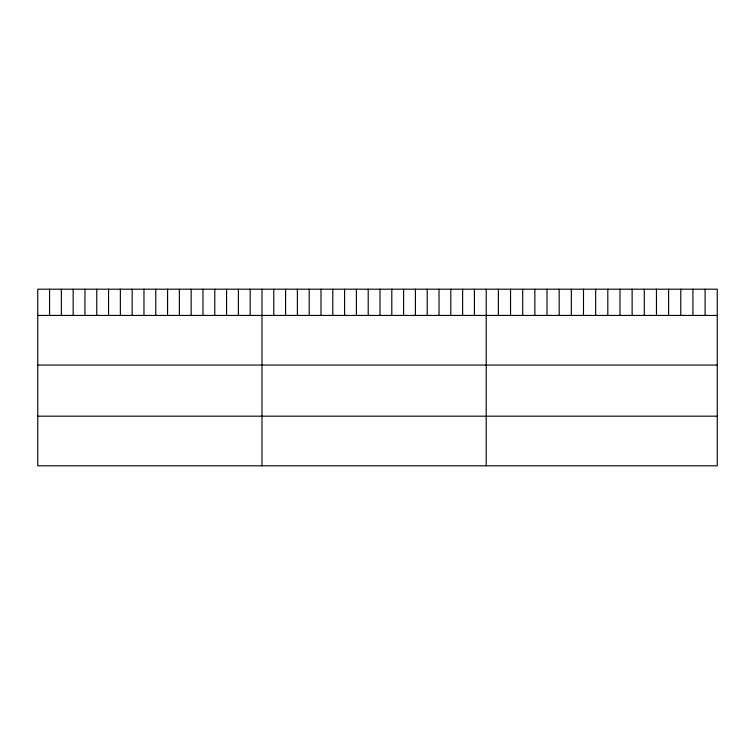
<?xml version="1.0" encoding="UTF-8"?>
<svg xmlns="http://www.w3.org/2000/svg" width="755" height="755" viewBox="0 0 755 755"><rect width="100%" height="100%" fill="white"/><g stroke="black" fill="none" stroke-linecap="round" stroke-linejoin="round"><path stroke-width="1.13" d="M717.25 315.439L717.25 465.807L37.75 465.807L37.75 289.193L717.25 289.193L717.25 315.439L37.75 315.439M37.75 365.061L717.25 365.061M37.75 416.184L717.25 416.184M705.095 289.193L705.095 315.439M692.93 289.193L692.93 315.439M680.774 289.193L680.774 315.439M668.609 289.193L668.609 315.439M656.454 289.193L656.454 315.439M644.289 289.193L644.289 315.439M632.133 289.193L632.133 315.439M619.978 289.193L619.978 315.439M607.813 289.193L607.813 315.439M595.657 289.193L595.657 315.439M583.492 289.193L583.492 315.439M571.337 289.193L571.337 315.439M559.181 289.193L559.181 315.439M547.016 289.193L547.016 315.439M534.861 289.193L534.861 315.439M522.696 289.193L522.696 315.439M510.54 289.193L510.54 315.439M498.376 289.193L498.376 315.439M486.22 289.193L486.22 465.807M474.414 289.193L474.414 315.439M462.617 289.193L462.617 315.439M450.81 289.193L450.81 315.439M439.014 289.193L439.014 315.439M427.207 289.193L427.207 315.439M415.41 289.193L415.41 315.439M403.604 289.193L403.604 315.439M391.807 289.193L391.807 315.439M380.001 289.193L380.001 315.439M368.204 289.193L368.204 315.439M356.398 289.193L356.398 315.439M344.601 289.193L344.601 315.439M332.795 289.193L332.795 315.439M320.998 289.193L320.998 315.439M309.191 289.193L309.191 315.439M297.394 289.193L297.394 315.439M285.588 289.193L285.588 315.439M273.791 289.193L273.791 315.439M261.985 289.193L261.985 465.807M250.179 289.193L250.179 315.439M238.382 289.193L238.382 315.439M226.576 289.193L226.576 315.439M214.779 289.193L214.779 315.439M202.972 289.193L202.972 315.439M191.175 289.193L191.175 315.439M179.369 289.193L179.369 315.439M167.572 289.193L167.572 315.439M155.766 289.193L155.766 315.439M143.969 289.193L143.969 315.439M132.163 289.193L132.163 315.439M120.366 289.193L120.366 315.439M108.56 289.193L108.56 315.439M96.763 289.193L96.763 315.439M84.956 289.193L84.956 315.439M73.159 289.193L73.159 315.439M61.353 289.193L61.353 315.439M49.556 289.193L49.556 315.439"/></g></svg>
